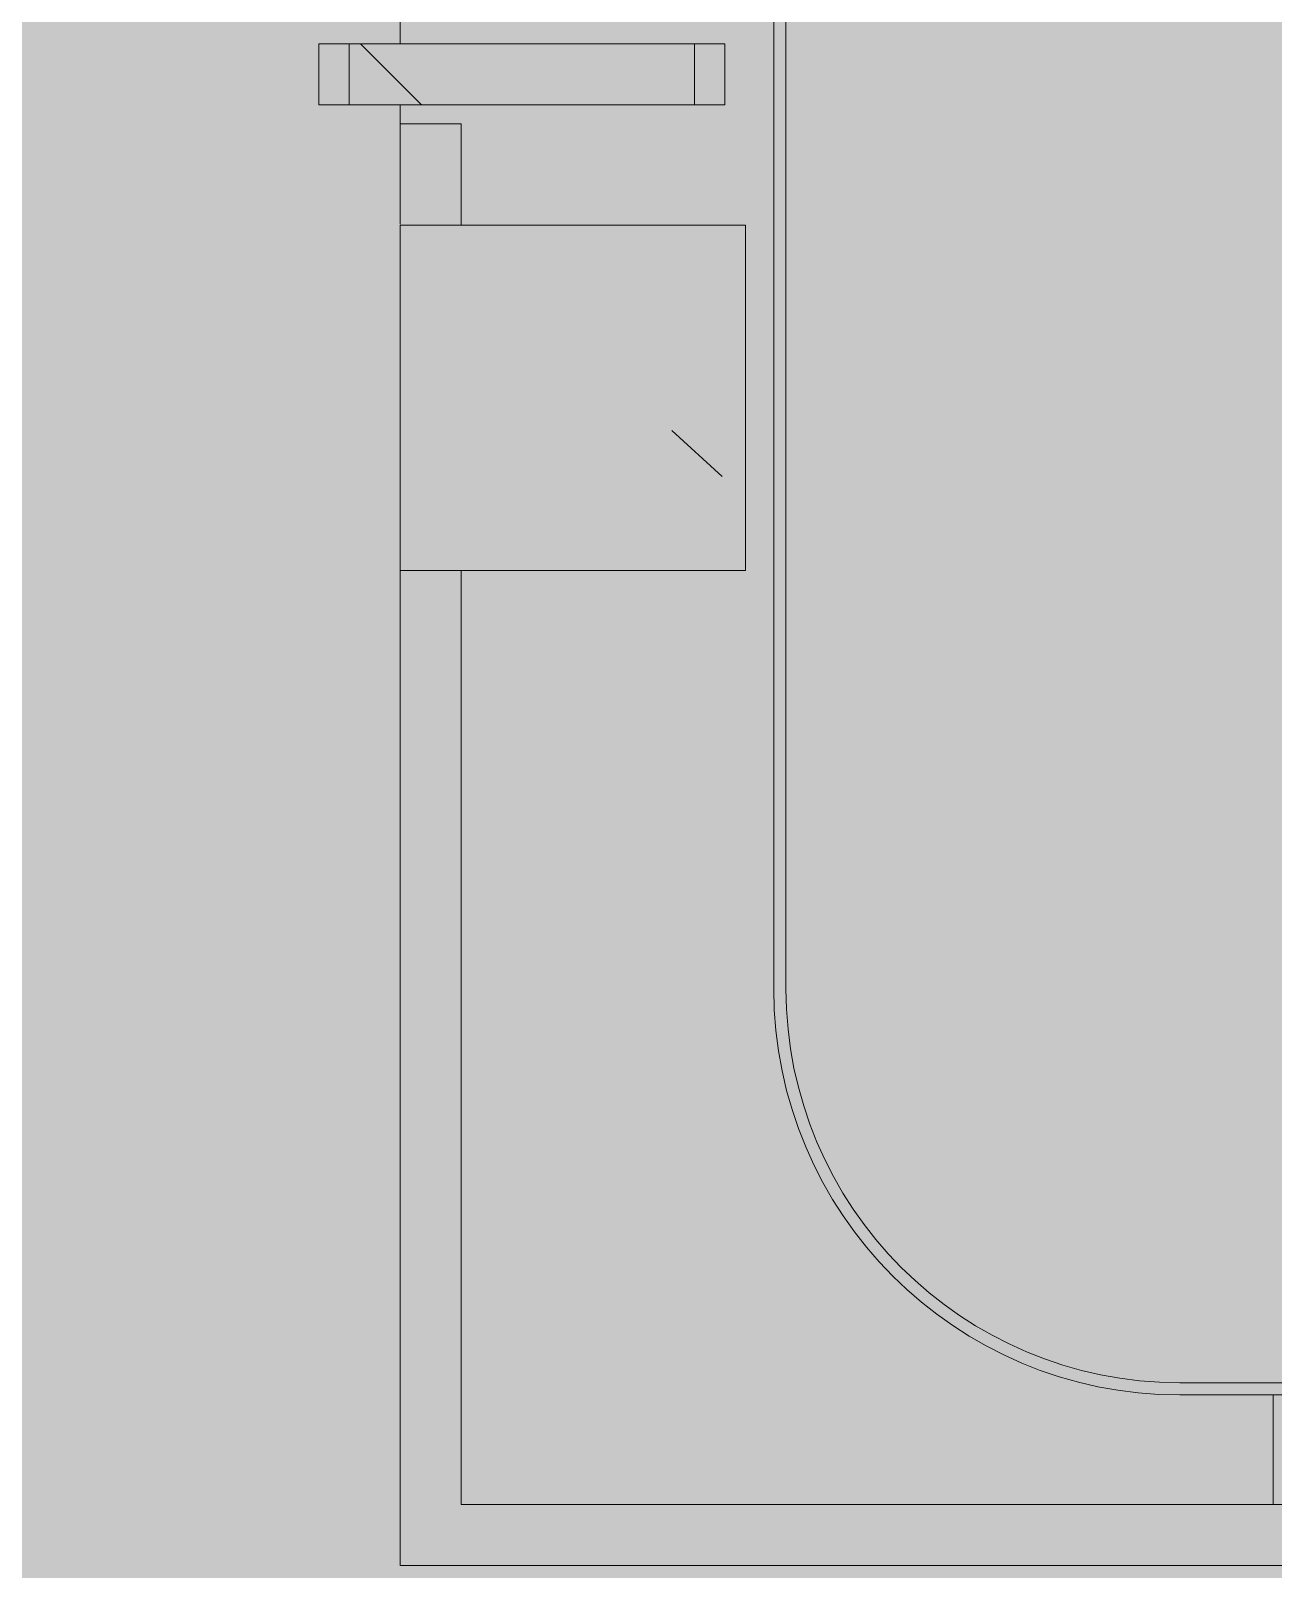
# Model space of a CAD drawing. Header units: millimetres. Extents: x -57519 to 497916, y -349472 to 446842.
# Drawn here: x 391640 to 394700, y 37148 to 40936 of the extents above; entities that cross this region are included whole.
import ezdxf

# ---------------------------------------------------------------- set-up
doc = ezdxf.new("R2010")
doc.units = ezdxf.units.MM
for name, color, linetype, lineweight in [('A-DETL-GENF', 92, 'Continuous', 5), ('A-FLOR', 192, 'Continuous', 5), ('A-GLAZ-CWMG', 51, 'Continuous', 20), ('A-WALL', 113, 'Continuous', 20), ('S-COLS', 52, 'Continuous', 20)]:
    doc.layers.add(name, color=color, linetype=linetype, lineweight=lineweight)

# ---------------------------------------------------------------- blocks, each defined once
blk = doc.blocks.new('Rectangular Mullion - DLN_75 x 150mm _WD_-6618247-G_F SINGLE OCCUPANCY DIAGRAM')
at = {"layer": 'A-GLAZ-CWMG', "lineweight": 5}
h = blk.add_hatch(dxfattribs=at)
h.set_pattern_fill('FP_42', color=256, style=0, pattern_type=2)
h.set_pattern_definition([(135, (329410.55, 0), (-530.33, -530.33), [])])
h.paths.add_polyline_path([(63043.7, 40754), (63863.8, 40754), (63863.8, 40904), (63013.8, 40904), (63013.8, 40754), (63024.8, 40754)], flags=0)
for p, q in [((63863.8, 40904), (63013.8, 40904)), ((63863.8, 40754), (63013.8, 40754))]:
    blk.add_line(p, q, dxfattribs=at)
blk = doc.blocks.new('Rectangular Mullion - DLN_75 x 150mm _WD_-6631644-G_F SINGLE OCCUPANCY DIAGRAM')
at = {"layer": 'A-GLAZ-CWMG', "lineweight": 15}
for p, q in [((0, 75), (-75, 75)), ((-75, 75), (-75, -75)), ((0, 75), (0, -75)), ((-75, -75), (0, -75))]:
    blk.add_line(p, q, dxfattribs=at)
blk = doc.blocks.new('Rectangular Mullion - DLN_75 x 150mm _WD_-7559592-G_F SINGLE OCCUPANCY DIAGRAM')
at = {"layer": 'A-GLAZ-CWMG', "lineweight": 15}
for p, q in [((0, 75), (-75, 75)), ((-75, 75), (-75, -75)), ((0, 75), (0, -75)), ((-75, -75), (0, -75))]:
    blk.add_line(p, q, dxfattribs=at)

msp = doc.modelspace()

# ---------------------------------------------------------------- hatches: boundary and pattern name
at = {"layer": 'A-DETL-GENF', "transparency": 33554585}
h = msp.add_hatch(color=201, dxfattribs=at)
h.paths.add_polyline_path([(378712.3, -2142.5), (378712.3, 5707.5), (408249.8, 5707.5), (408249.8, 31607.5), (411824.8, 31607.5), (411824.8, 28857.5), (414124.8, 28857.5), (414124.8, 34332.5), (417674.8, 34332.5), (417674.8, 35647.5), (420699.8, 35647.5), (420699.8, 52157.5), (392454.3, 52157.5), (392454.3, 45782.5), (382199.8, 45782.5), (382199.8, 52157.5), (367049.8, 52157.5), (367049.8, 5707.5), (368349.8, 5707.5), (368349.8, 3222.2), (374112.3, -1265.4), (374112.3, -2142.5), (376972.2, -2142.5)], flags=0)
h.paths.add_polyline_path([(370849.8, 8157.5), (370849.8, 9357.5), (369649.8, 9357.5), (369649.8, 15624.2), (370889.8, 15624.2), (370889.8, 9397.5), (371149.8, 9397.5), (371149.8, 8157.5)], flags=0)
h.paths.add_polyline_path([(388124.8, 8157.5), (388124.8, 9397.5), (389899.8, 9397.5), (389899.8, 8157.5)], flags=0)
h.paths.add_polyline_path([(382791.7, 8157.5), (382352.3, 8157.5), (382352.3, 9397.5), (387324.8, 9397.5), (387324.8, 8157.5), (386671.4, 8157.5)], flags=0)
h.paths.add_polyline_path([(404599.8, 8157.5), (396937.3, 8157.5), (396937.3, 9397.5), (404599.8, 9397.5), (404599.8, 8571.4)], flags=0)
h.paths.add_polyline_path([(394430.7, 8157.5), (392899.8, 8157.5), (392899.8, 9397.5), (396137.3, 9397.5), (396137.3, 8157.5)], flags=0)
h.paths.add_polyline_path([(405799.8, 12397.5), (404559.8, 12397.5), (404559.8, 15624.2), (405799.8, 15624.2), (405799.8, 12969.9)], flags=0)
h.paths.add_polyline_path([(370889.8, 16424.2), (369649.8, 16424.2), (369649.8, 23040.8), (370889.8, 23040.8), (370889.8, 17368.3)], flags=0)
h.paths.add_polyline_path([(404559.8, 16424.2), (404559.8, 23040.8), (405799.8, 23040.8), (405799.8, 16424.2)], flags=0)
h.paths.add_polyline_path([(369649.8, 23840.8), (369649.8, 30107.5), (370849.8, 30107.5), (370849.8, 31307.5), (371149.8, 31307.5), (371149.8, 30107.5), (370889.8, 30107.5), (370889.8, 23840.8)], flags=0)
h.paths.add_polyline_path([(404559.8, 23840.8), (404559.8, 27067.5), (405799.8, 27067.5), (405799.8, 23840.8)], flags=0)
h.paths.add_polyline_path([(388124.8, 30067.5), (388124.8, 31307.5), (389399.8, 31307.5), (389399.8, 30067.5)], flags=0)
h.paths.add_polyline_path([(373449.8, 30067.5), (373449.8, 31307.5), (378512.3, 31307.5), (378512.3, 30067.5), (375032.4, 30067.5)], flags=0)
h.paths.add_polyline_path([(386671.4, 30067.5), (382349.8, 30067.5), (382349.8, 31307.5), (387324.8, 31307.5), (387324.8, 30067.5)], flags=0)
h.paths.add_polyline_path([(394430.7, 30067.5), (392399.8, 30067.5), (392399.8, 31307.5), (396137.3, 31307.5), (396137.3, 30067.5)], flags=0)
h.paths.add_polyline_path([(402190, 30067.5), (396937.3, 30067.5), (396937.3, 31307.5), (404599.8, 31307.5), (404599.8, 30067.5), (404129.8, 30067.5)], flags=0)
h.paths.add_polyline_path([(407299.8, 35797.5), (407299.8, 36247.5), (408249.8, 36247.5), (408249.8, 35797.5), (408009.5, 35797.5)], flags=0)
h.paths.add_polyline_path([(412649.8, 35797.5), (412649.8, 37247.5), (415649.8, 37247.5), (415649.8, 35797.5), (413829, 35797.5)], flags=0)
h.paths.add_polyline_path([(412649.8, 37397.5), (412649.8, 37897.5), (418299.8, 37897.5), (418299.8, 37397.5), (412859.1, 37397.5)], flags=0)
h.paths.add_polyline_path([(408979.4, 37847.5), (408399.8, 37847.5), (408399.8, 38327.5), (410749.8, 38327.5), (410749.8, 37847.5), (409949.3, 37847.5)], flags=0)
h.paths.add_polyline_path([(381599.8, 37907.5), (381599.8, 39557.5), (382049.8, 39557.5), (382049.8, 37907.5), (381821.8, 37907.5)], flags=0)
h.paths.add_polyline_path([(406069.7, 38657.5), (404849.8, 38657.5), (404849.8, 49957.5), (408249.8, 49957.5), (408249.8, 38657.5), (408009.5, 38657.5)], flags=0)
h.paths.add_polyline_path([(370182.8, 40207.5), (369149.8, 40207.5), (369149.8, 40707.5), (370699.8, 40707.5), (370699.8, 40207.5)], flags=0)
h.paths.add_polyline_path([(381599.8, 40257.5), (381599.8, 42757.5), (382049.8, 42757.5), (382049.8, 40257.5), (381821.8, 40257.5)], flags=0)
h.paths.add_polyline_path([(414798.9, 42697.5), (410674.8, 42697.5), (410674.8, 43197.5), (418349.8, 43197.5), (418349.8, 42697.5), (415768.8, 42697.5)], flags=0)
h.paths.add_polyline_path([(377289.8, 42907.5), (375749.8, 42907.5), (375749.8, 43407.5), (377289.8, 43407.5), (377289.8, 43209.2)], flags=0)
h.paths.add_polyline_path([(382049.8, 46907.5), (379399.8, 46907.5), (379399.8, 52007.5), (382049.8, 52007.5), (382049.8, 47057.9)], flags=0)
h.paths.add_polyline_path([(410919.2, 47837.5), (410674.8, 47837.5), (410674.8, 48337.5), (418349.8, 48337.5), (418349.8, 47837.5), (411404.2, 47837.5)], flags=0)
h.paths.add_polyline_path([(408399.8, 50107.5), (408399.8, 52007.5), (408849.8, 52007.5), (408849.8, 50107.5)], flags=0)
at = {"layer": 'S-COLS', "lineweight": 5}
h = msp.add_hatch(dxfattribs=at)
h.set_pattern_fill('FP_41', color=255, style=0, pattern_type=2)
h.set_pattern_definition([(50, (329410.6, 0), (3643.68, -318.78), [381, -4191]), (355, (329410.6, 0), (-704.86, 3821.14), [304.8, -3352.8]), (100.451, (329714.2, -26.6), (2938.85, 3502.33), [323.8, -3561.8]), (46.184, (329410.6, 1016), (5421.58, -840.86), [571.5, -6286.5]), (96.636, (329862.4, 946), (4748.05, 4948.55), [485.7, -5342.7]), (351.184, (329410.6, 1016), (4748.1, 4948.5), [457.2, -5029.2]), (21, (329918.6, 762), (3032.29, -2045.3), [381, -4191]), (326, (329918.6, 762), (1236.04, 3683.76), [304.8, -3352.8]), (71.451, (330171.2, 591.6), (4268.34, 1638.42), [323.8, -3561.8]), (37.5, (329410.6, 0), (61.772, 1691.1), [167.64, -3144.52, 167.64, -3235.96, -3365.5]), (37.5, (329410.6, 0), (61.772, 1691.1), [-6715.76, 167.64, -3197.86]), (7.5, (329410.6, 0), (1336.393, 2003.61), [167.64, -1772.92, 167.64, -3068.32, -1282.7]), (7.5, (329410.6, 0), (1336.393, 2003.61), [-5176.52, 167.64, -1115.06]), (327.5, (328277.7, 0), (2711.818, -114.579), [167.64, -1102.36, 167.64, -3794.76, -5257.8]), (327.5, (328277.7, 0), (2711.818, -114.579), [-5232.4, 167.64, -5090.16]), (317.5, (327769.7, 0), (2962.586, 508.53), [167.64, -1483.36, 167.64, -2463.8, -3733.8]), (317.5, (327769.7, 0), (2962.586, 508.53), [-4282.44, 167.64, -3566.16])])
h.paths.add_polyline_path([(392549.8, 39607.5), (393399.8, 39607.5), (393399.8, 40457.5), (392549.8, 40457.5)], flags=0)

# ---------------------------------------------------------------- linework, layer by layer
at = {"layer": 'A-FLOR'}
for p, q in [((392549.8, 40904), (392549.8, 40965.4)), ((392549.8, 40754), (392549.8, 40460.2)), ((392549.8, 40707.5), (392699.8, 40707.5)), ((392699.8, 40707.5), (392699.8, 40457.5)), ((392549.8, 37157.5), (392549.8, 39607.5)), ((392699.8, 39607.5), (392699.8, 37307.5)), ((392699.8, 37307.5), (394699.8, 37307.5)), ((404699.8, 37157.5), (392549.8, 37157.5))]:
    msp.add_line(p, q, dxfattribs=at)
at = {"layer": 'A-FLOR', "color": 191}
for p, q in [((394699.8, 37577.5), (394699.8, 37307.5)), ((394699.8, 37307.5), (404699.8, 37307.5))]:
    msp.add_line(p, q, dxfattribs=at)
at = {"layer": 'A-WALL', "lineweight": 18}
for p, q in [((393469.8, 38577.5), (393469.8, 42702.4)), ((393499.8, 42702.4), (393499.8, 38577.5)), ((394469.8, 37607.5), (404683.6, 37607.5)), ((404683.6, 37577.5), (394469.8, 37577.5))]:
    msp.add_line(p, q, dxfattribs=at)
at = {"layer": 'A-WALL', "color": 191, "lineweight": 5}
for p, q in [((392699.8, 39607.5), (392549.8, 39607.5)), ((392699.8, 37307.5), (394699.8, 37307.5))]:
    msp.add_line(p, q, dxfattribs=at)
at = {"layer": 'A-WALL', "lineweight": 18}
for radius in [1000, 970]:
    msp.add_arc((394469.8, 38577.5), radius, 180, 270, dxfattribs=at)
at = {"layer": 'S-COLS', "color": 221}
for p, q in [((393399.8, 40457.5), (392549.8, 40457.5)), ((392549.8, 40457.5), (392549.8, 39607.5)), ((393399.8, 39607.5), (393399.8, 40457.5)), ((393399.8, 39607.5), (392549.8, 39607.5))]:
    msp.add_line(p, q, dxfattribs=at)

# ---------------------------------------------------------------- block references
at = {"layer": 'A-GLAZ-CWMG', "lineweight": 5, "rotation": 180}
msp.add_blockref('Rectangular Mullion - DLN_75 x 150mm _WD_-7559592-G_F SINGLE OCCUPANCY DIAGRAM', (392349.4, 40829), dxfattribs=at)
at = {"layer": 'A-GLAZ-CWMG', "lineweight": 5}
msp.add_blockref('Rectangular Mullion - DLN_75 x 150mm _WD_-6618247-G_F SINGLE OCCUPANCY DIAGRAM', (329410.6, 0), dxfattribs=at)
at = {"layer": 'A-GLAZ-CWMG', "lineweight": 15, "extrusion": (0, 0, -1), "rotation": 180}
msp.add_blockref('Rectangular Mullion - DLN_75 x 150mm _WD_-6631644-G_F SINGLE OCCUPANCY DIAGRAM', (-393349.4, 40829), dxfattribs=at)

doc.saveas('drawing.dxf')
